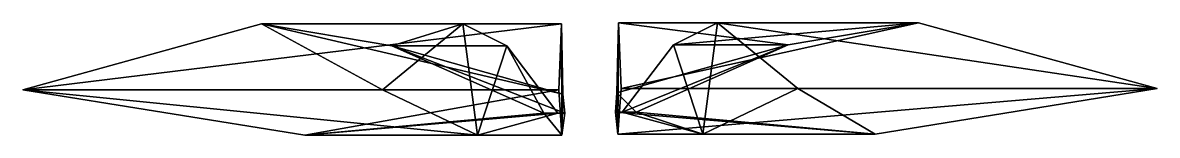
# Model space of a CAD drawing. Header units: metres. Extents: x -1.62 to 1.61, y -0.32 to 0.
import ezdxf

# ---------------------------------------------------------------- set-up
doc = ezdxf.new("R2010")
doc.units = ezdxf.units.M

msp = doc.modelspace()

# ---------------------------------------------------------------- linework, layer by layer
at = {"layer": 'ufo'}
for points in [[(0.072079, -0.314878, -0.632674), (0.073421, 0.001726, -0.773113), (0.069396, -0.198147, -0.562083)], [(0.073421, 0.001726, -0.773113), (0.556567, -0.060774, -0.113968), (0.069396, -0.198147, -0.562083)], [(0.072079, -0.314878, -0.632674), (0.080799, -0.185774, -1.545528), (0.073421, 0.001726, -0.773113)], [(0.080799, -0.185774, -1.545528), (0.927296, 0.001726, -0.024552), (0.073421, 0.001726, -0.773113)], [(0.073421, 0.001726, -0.773113), (0.927296, 0.001726, -0.024552), (0.556567, -0.060774, -0.113968)], [(0.080799, -0.185774, -1.545528), (1.606964, -0.185774, -0.207596), (0.927296, 0.001726, -0.024552)], [(0.354928, 0.001726, 0.719084), (0.313288, -0.314878, 0.59022), (0.230008, -0.060774, 0.332493)], [(0.927296, 0.001726, -0.024552), (0.230008, -0.060774, 0.332493), (0.556567, -0.060774, -0.113968)], [(0.927296, 0.001726, -0.024552), (0.354928, 0.001726, 0.719084), (0.230008, -0.060774, 0.332493)], [(0.354928, 0.001726, 0.719084), (0.583948, -0.185774, 1.816866), (0.313288, -0.314878, 0.59022)], [(1.606964, -0.185774, -0.207596), (0.354928, 0.001726, 0.719084), (0.927296, 0.001726, -0.024552)], [(1.606964, -0.185774, -0.207596), (0.583948, -0.185774, 1.816866), (0.354928, 0.001726, 0.719084)], [(-0.597905, -0.189386, 1.817225), (-1.621831, -0.189386, -0.20671), (-0.942104, -0.001886, -0.024062)], [(-1.621831, -0.189386, -0.20671), (-0.088615, -0.001886, -0.773159), (-0.942104, -0.001886, -0.024062)], [(-1.621831, -0.189386, -0.20671), (-0.096356, -0.189386, -1.545601), (-0.088615, -0.001886, -0.773159)], [(-0.597905, -0.189386, 1.817225), (-0.942104, -0.001886, -0.024062), (-0.369227, -0.001886, 0.719279)], [(-0.369227, -0.001886, 0.719279), (-0.942104, -0.001886, -0.024062), (-0.571344, -0.064386, -0.113695)], [(-0.942104, -0.001886, -0.024062), (-0.084392, -0.201719, -0.562115), (-0.571344, -0.064386, -0.113695)], [(-0.942104, -0.001886, -0.024062), (-0.088615, -0.001886, -0.773159), (-0.084392, -0.201719, -0.562115)], [(-0.327649, -0.318491, 0.590385), (-0.597905, -0.189386, 1.817225), (-0.369227, -0.001886, 0.719279)], [(-0.369227, -0.001886, 0.719279), (-0.571344, -0.064386, -0.113695), (-0.244493, -0.064386, 0.332598)], [(-0.327649, -0.318491, 0.590385), (-0.369227, -0.001886, 0.719279), (-0.244493, -0.064386, 0.332598)], [(-0.088615, -0.001886, -0.773159), (-0.096356, -0.189386, -1.545601), (-0.087207, -0.318491, -0.632715)], [(-0.088615, -0.001886, -0.773159), (-0.087207, -0.318491, -0.632715), (-0.084392, -0.201719, -0.562115)], [(-0.244493, -0.064386, 0.332598), (-0.571344, -0.064386, -0.113695), (-0.13879, -0.255991, 0.191795)], [(-0.571344, -0.064386, -0.113695), (-0.079466, -0.255991, -0.128391), (-0.13879, -0.255991, 0.191795)], [(-0.571344, -0.064386, -0.113695), (-0.084392, -0.201719, -0.562115), (-0.079466, -0.255991, -0.128391)], [(-0.098971, -0.255991, 0.259989), (-0.327649, -0.318491, 0.590385), (-0.244493, -0.064386, 0.332598)], [(-0.244493, -0.064386, 0.332598), (-0.13879, -0.255991, 0.191795), (-0.098971, -0.255991, 0.259989)], [(0.069396, -0.198147, -0.562083), (0.556567, -0.060774, -0.113968), (0.124051, -0.252378, 0.191773)], [(0.313288, -0.314878, 0.59022), (0.084267, -0.252378, 0.259988), (0.230008, -0.060774, 0.332493)], [(0.556567, -0.060774, -0.113968), (0.084267, -0.252378, 0.259988), (0.124051, -0.252378, 0.191773)], [(0.556567, -0.060774, -0.113968), (0.230008, -0.060774, 0.332493), (0.084267, -0.252378, 0.259988)], [(-0.327649, -0.318491, 0.590385), (-1.621831, -0.189386, -0.20671), (-0.597905, -0.189386, 1.817225)], [(-0.327649, -0.318491, 0.590385), (-0.818517, -0.318491, 0.009147), (-1.621831, -0.189386, -0.20671)], [(-0.818517, -0.318491, 0.009147), (-0.096356, -0.189386, -1.545601), (-1.621831, -0.189386, -0.20671)], [(-0.818517, -0.318491, 0.009147), (-0.087207, -0.318491, -0.632715), (-0.096356, -0.189386, -1.545601)], [(0.072079, -0.314878, -0.632674), (1.606964, -0.185774, -0.207596), (0.080799, -0.185774, -1.545528)], [(0.072079, -0.314878, -0.632674), (0.803719, -0.314878, 0.008729), (1.606964, -0.185774, -0.207596)], [(0.803719, -0.314878, 0.008729), (0.313288, -0.314878, 0.59022), (0.583948, -0.185774, 1.816866)], [(0.803719, -0.314878, 0.008729), (0.583948, -0.185774, 1.816866), (1.606964, -0.185774, -0.207596)], [(-0.087207, -0.318491, -0.632715), (-0.079466, -0.255991, -0.128391), (-0.084392, -0.201719, -0.562115)], [(0.0647, -0.252378, -0.128375), (0.072079, -0.314878, -0.632674), (0.069396, -0.198147, -0.562083)], [(0.069396, -0.198147, -0.562083), (0.124051, -0.252378, 0.191773), (0.0647, -0.252378, -0.128375)], [(-0.098971, -0.255991, 0.259989), (-0.818517, -0.318491, 0.009147), (-0.327649, -0.318491, 0.590385)], [(-0.098971, -0.255991, 0.259989), (-0.13879, -0.255991, 0.191795), (-0.818517, -0.318491, 0.009147)], [(-0.13879, -0.255991, 0.191795), (-0.087207, -0.318491, -0.632715), (-0.818517, -0.318491, 0.009147)], [(-0.13879, -0.255991, 0.191795), (-0.079466, -0.255991, -0.128391), (-0.087207, -0.318491, -0.632715)], [(0.0647, -0.252378, -0.128375), (0.803719, -0.314878, 0.008729), (0.072079, -0.314878, -0.632674)], [(0.0647, -0.252378, -0.128375), (0.124051, -0.252378, 0.191773), (0.803719, -0.314878, 0.008729)], [(0.124051, -0.252378, 0.191773), (0.084267, -0.252378, 0.259988), (0.313288, -0.314878, 0.59022)], [(0.124051, -0.252378, 0.191773), (0.313288, -0.314878, 0.59022), (0.803719, -0.314878, 0.008729)]]:
    msp.add_3dface(points, dxfattribs=at)

doc.saveas('drawing.dxf')
